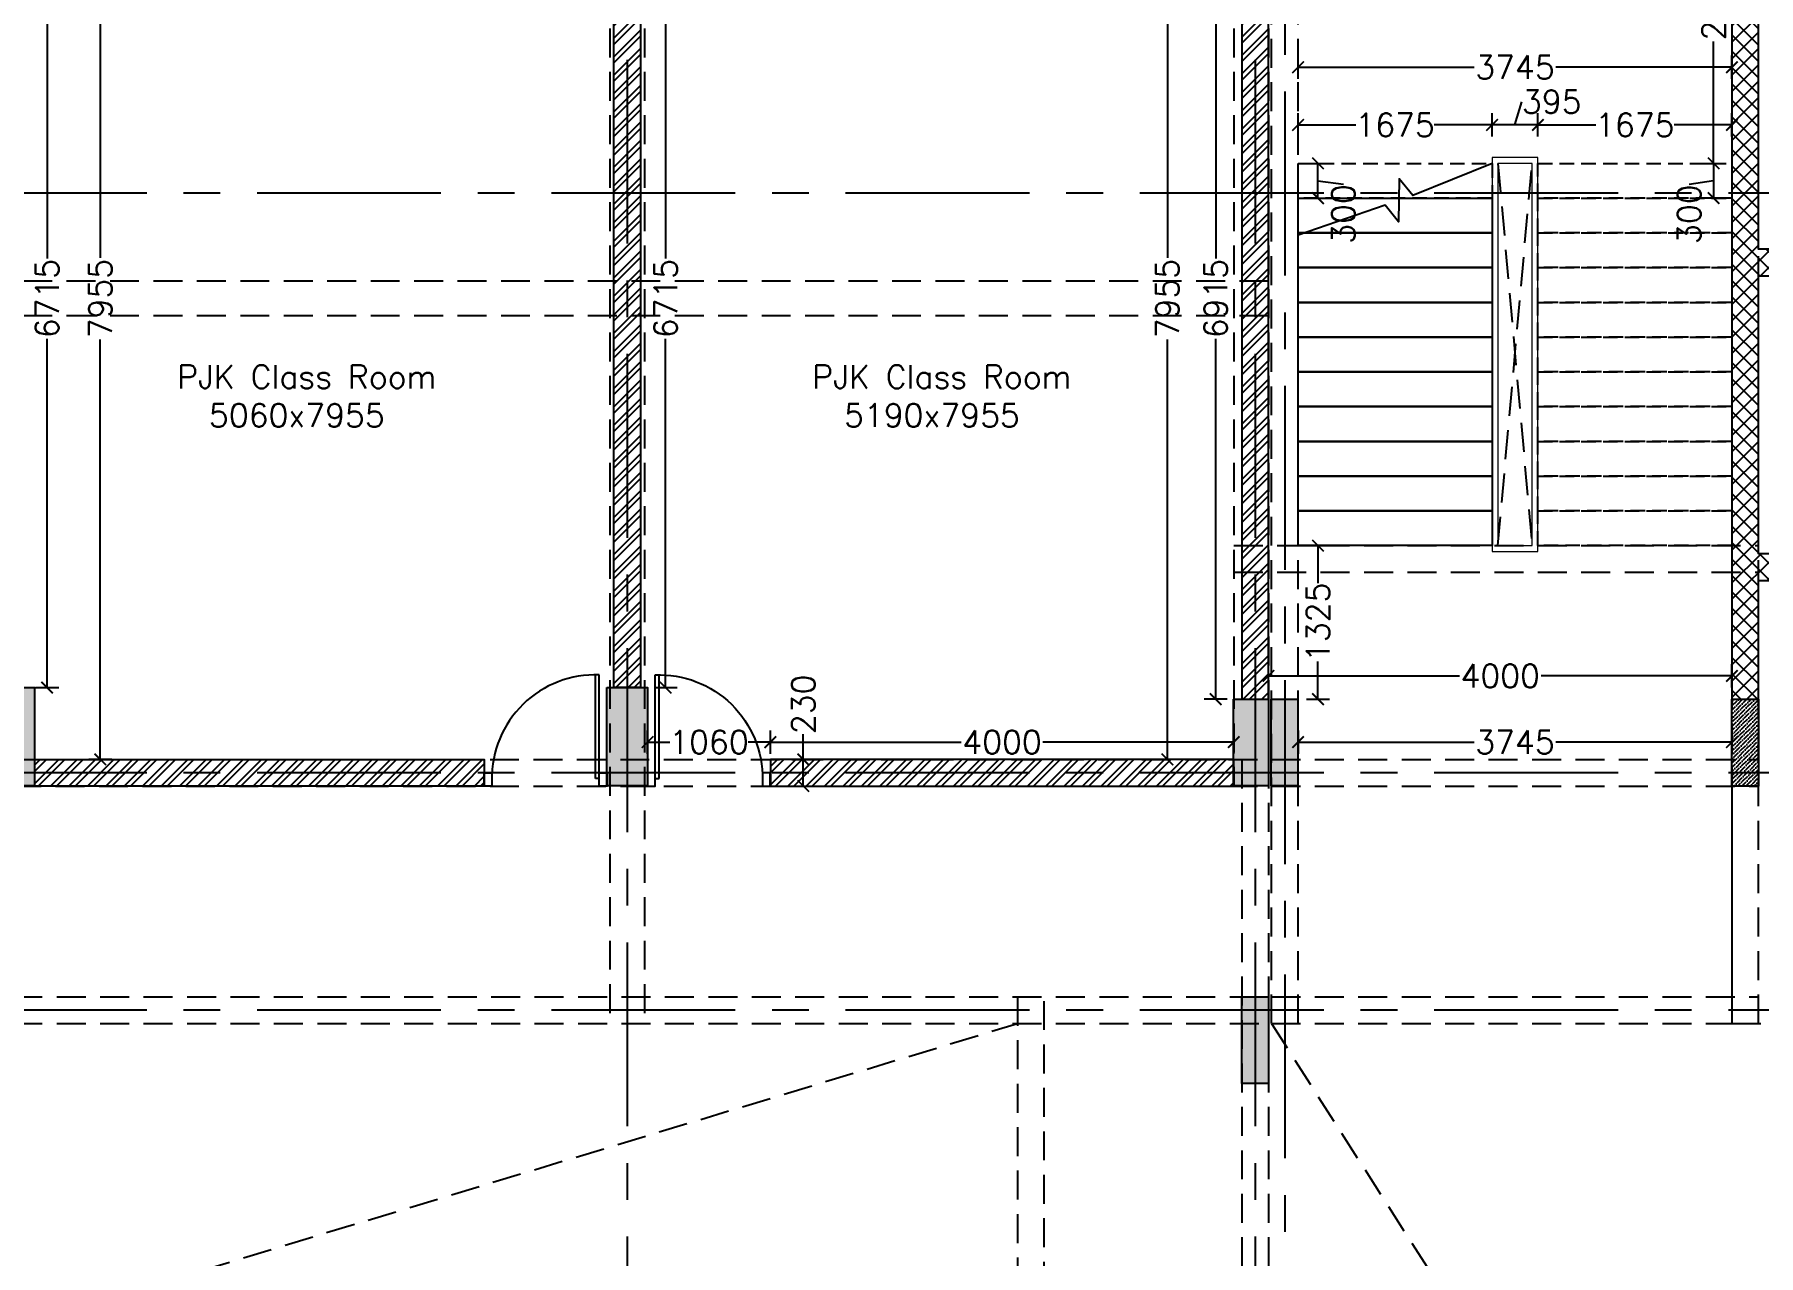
# Model space of a CAD drawing. Header units: millimetres. Extents: x 263680 to 312223, y -3811 to 33868.
# Drawn here: x 288050 to 302932, y 15581 to 26122 of the extents above; entities that cross this region are included whole.
import ezdxf

# ---------------------------------------------------------------- set-up
doc = ezdxf.new("R2010")
doc.units = ezdxf.units.MM
doc.header["$MEASUREMENT"] = 0
doc.header["$PDMODE"] = 35
doc.header["$PDSIZE"] = -0.5
doc.linetypes.add('CENTER', pattern=[50.8, 31.75, -6.35, 6.35, -6.35])
doc.linetypes.add('HIDDEN', pattern=[0.375, 0.25, -0.125])
doc.layers.get('0').update_dxf_attribs({"linetype": 'CONTINUOUS'})
doc.layers.get('Defpoints').update_dxf_attribs({"linetype": 'CONTINUOUS'})
doc.layers.add('A_Dim', color=7, linetype='CONTINUOUS', lineweight=5)
doc.layers.add('Fab_Ele_Railing', color=4, linetype='CONTINUOUS', lineweight=18)
for name, color, linetype in [('Ano_Line_Grid', 4, 'CENTER'), ('Dim_Arc_100', 4, 'CONTINUOUS'), ('Dim_Arc_30', 4, 'CONTINUOUS'), ('Hth_Cut_RCC_Existing', 17, 'CONTINUOUS'), ('Hth_Cut_RCC_Proposed', 205, 'CONTINUOUS'), ('Hth_Cut_Wall_Existing', 96, 'CONTINUOUS'), ('Hth_Cut_Wall_Proposed', 204, 'CONTINUOUS'), ('Pln_Cut_Door & Window', 6, 'CONTINUOUS'), ('Pln_Elv_Dotted', 8, 'HIDDEN'), ('Pln_Elv_Stair', 3, 'CONTINUOUS'), ('Pln_Elv_Stair_Dotted', 4, 'HIDDEN'), ('Str_Beams', 8, 'HIDDEN'), ('Str_RCC_Existing', 17, 'CONTINUOUS'), ('Str_RCC_Proposed', 5, 'CONTINUOUS'), ('Txt_Arc', 2, 'CONTINUOUS'), ('Wal_Cut_Existing', 96, 'CONTINUOUS'), ('Wal_Cut_Proposed', 1, 'CONTINUOUS')]:
    doc.layers.add(name, color=color, linetype=linetype)
doc.styles.add('MSA_Standard', font='romans.shx')
doc.dimstyles.new('Msa_1_100', dxfattribs={"dimscale": 100, "dimtxt": 2, "dimasz": 1, "dimexe": 1, "dimexo": 0, "dimgap": 0, "dimtad": 0, "dimdec": 0, "dimzin": 0, "dimdsep": 46, "dimtxsty": 'MSA_Standard', "dimblk": 'ARCHTICK', "dimcen": 0.09, "dimclrd": 4, "dimclre": 4, "dimclrt": 6, "dimadec": 0, "dimazin": 0, "dimtfac": 1, "dimtdec": 0, "dimtofl": 0, "dimtmove": 0, "dimatfit": 3, "dimfxl": 0, "dimtolj": 1, "dimtzin": 0, "dimlwd": -1, "dimlwe": -1, "dimarcsym": 0})
pattern_1 = [(45, (-5, 0), (-79.549513, 79.549513), []), (45, (48.03, 0), (-79.549513, 79.549513), [])]

# ---------------------------------------------------------------- blocks, each defined once
blk = doc.blocks.new('Door_D5_1000')
at = {"layer": 'Pln_Cut_Door & Window'}
for p, q in [((8531020, -1784615, 0), (8531053, -1784615, 0)), ((8531020, -1784615, 0), (8531020, -1785508, 0)), ((8531053, -1784615, 0), (8531053, -1785509, 0))]:
    blk.add_line(p, q, dxfattribs=at)
blk.add_lwpolyline([(8531020, -1784664), (8530953, -1784664), (8530953, -1784549), (8531020, -1784549)], close=True, dxfattribs=at)
at = {"layer": 'Pln_Cut_Door & Window', "elevation": 0}
blk.add_lwpolyline([(8532013, -1784664), (8531947, -1784664), (8531947, -1784549), (8532013, -1784549)], close=True, dxfattribs=at)
at = {"layer": 'Pln_Cut_Door & Window'}
blk.add_arc((8531053, -1784615, 0), 894, 267.871, 0.7102, dxfattribs=at)
blk = doc.blocks.new('GRID 1')
at = {"layer": 'Ano_Line_Grid', "ltscale": 50}
for p, q in [((293172, 33524), (293172, -3467)), ((298592, 33524), (298592, -3467)), ((298847, 33248), (298847, -3191)), ((311884, 24751), (264029, 24751)), ((311884, 19749), (264029, 19749)), ((311884, 17699), (264029, 17699))]:
    blk.add_line(p, q, dxfattribs=at)
blk = doc.blocks.new('EC')
at = {"layer": 'Hth_Cut_RCC_Existing'}
h = blk.add_hatch(dxfattribs=at)
h.set_pattern_fill('ANSI36', color=256, scale=200)
h.set_pattern_definition([(45, (1509.642, -10610.628), (13.2582521, 48.6135912), [62.5, -12.5, 0, -12.5])])
h.paths.add_polyline_path([(225663, -107515), (225893, -107515), (225893, -108265), (225663, -108265)])
at = {"layer": 'Str_RCC_Existing'}
blk.add_lwpolyline([(225663, -107515), (225893, -107515), (225893, -108265), (225663, -108265)], close=True, dxfattribs=at)
blk = doc.blocks.new('cl')
at = {"layer": 'Hth_Cut_RCC_Proposed'}
h = blk.add_hatch(color=256, dxfattribs=at)
h.dxf.hatch_style = 1
h.paths.add_polyline_path([(393557, 32464), (393907, 32464), (393907, 31614), (393557, 31614)])
h = blk.add_hatch(color=256, dxfattribs=at)
h.dxf.hatch_style = 1
h.paths.add_polyline_path([(398847, 32464), (399197, 32464), (399197, 31614), (398847, 31614)])
h = blk.add_hatch(color=256, dxfattribs=at)
h.dxf.hatch_style = 1
h.paths.add_polyline_path([(404257, 32364), (404557, 32364), (404557, 31614), (404257, 31614)])
h = blk.add_hatch(color=256, dxfattribs=at)
h.dxf.hatch_style = 1
h.paths.add_polyline_path([(404812, 32364), (404582, 32364), (404582, 31614), (404812, 31614)])
h = blk.add_hatch(color=256, dxfattribs=at)
h.dxf.hatch_style = 1
h.paths.add_polyline_path([(404327, 29794), (404557, 29794), (404557, 29044), (404327, 29044)])
at = {"layer": 'Str_RCC_Proposed'}
for p, q in [((404327, 29794), (404557, 29794)), ((404327, 29044), (404327, 29794)), ((404557, 29794), (404557, 29044)), ((404557, 29044), (404327, 29044))]:
    blk.add_line(p, q, dxfattribs=at)
for points in [[(393557, 32464), (393907, 32464), (393907, 31614), (393557, 31614)], [(398847, 32464), (399197, 32464), (399197, 31614), (398847, 31614)], [(404257, 32364), (404557, 32364), (404557, 31614), (404257, 31614)], [(404582, 32364), (404812, 32364), (404812, 31614), (404582, 31614)]]:
    blk.add_lwpolyline(points, close=True, dxfattribs=at)
blk = doc.blocks.new('_ArchTick')
at = {"linetype": 'ByBlock', "const_width": 0.15}
blk.add_lwpolyline([(-0.5, -0.5), (0.5, 0.5)], dxfattribs=at)
blk = doc.blocks.new('*D3974')
at = {"layer": 'Defpoints', "color": 0, "ltscale": 1000, "transparency": 16777216}
for p in [(30140, -5705), (30140, -8515), (33727, -8515)]:
    blk.add_point(p, dxfattribs=at)
at = {"layer": 'Dim_Arc_100', "color": 4, "ltscale": 1000, "transparency": 16777216}
for p, q in [((33627, -5705), (33827, -5705)), ((33727, -5705), (33727, -6757)), ((33727, -8515), (33727, -7462)), ((33627, -8515), (33827, -8515))]:
    blk.add_line(p, q, dxfattribs=at)
at = {"layer": 'Dim_Arc_100', "color": 4, "ltscale": 1000, "transparency": 16777216, "xscale": 100, "yscale": 100, "zscale": 100}
for p, rotation in [((33727, -5705), 90), ((33727, -8515), 270)]:
    blk.add_blockref('_ArchTick', p, dxfattribs=dict(at, rotation=rotation))
at = {"layer": 'Dim_Arc_100', "color": 6, "ltscale": 1000, "transparency": 16777216, "insert": (33727, -7110), "char_height": 200, "attachment_point": 5, "rotation": 90, "style": 'MSA_Standard'}
blk.add_mtext('\\A1;2810', dxfattribs=at)
blk = doc.blocks.new('*D3975')
at = {"layer": 'Defpoints', "color": 0, "ltscale": 1000, "transparency": 16777216}
for p in [(30140, -8515), (33727, -8815), (33885, -8815)]:
    blk.add_point(p, dxfattribs=at)
at = {"layer": 'Dim_Arc_100', "color": 4, "ltscale": 1000, "transparency": 16777216}
for p, q in [((33627, -8515), (33827, -8515)), ((33727, -8515), (33727, -8815)), ((33727, -8665), (33516, -8697)), ((33827, -8815), (33627, -8815))]:
    blk.add_line(p, q, dxfattribs=at)
at = {"layer": 'Dim_Arc_100', "color": 4, "ltscale": 1000, "transparency": 16777216, "xscale": 100, "yscale": 100, "zscale": 100}
for p, rotation in [((33727, -8515), 90), ((33727, -8815), 270)]:
    blk.add_blockref('_ArchTick', p, dxfattribs=dict(at, rotation=rotation))
at = {"layer": 'Dim_Arc_100', "color": 6, "ltscale": 1000, "transparency": 16777216, "insert": (33516, -8954), "char_height": 200, "attachment_point": 5, "rotation": 90, "style": 'MSA_Standard'}
blk.add_mtext('\\A1;300', dxfattribs=at)
blk = doc.blocks.new('*D3976')
at = {"layer": 'Defpoints', "color": 0, "ltscale": 1000, "transparency": 16777216}
for p in [(33885, -8183), (32210, -8515), (33885, -8515)]:
    blk.add_point(p, dxfattribs=at)
at = {"layer": 'Dim_Arc_100', "color": 4, "ltscale": 1000, "transparency": 16777216}
for p, q in [((32210, -8283), (32210, -8083)), ((32210, -8183), (32709, -8183)), ((33885, -8183), (33386, -8183)), ((33885, -8283), (33885, -8083))]:
    blk.add_line(p, q, dxfattribs=at)
at = {"layer": 'Dim_Arc_100', "color": 4, "ltscale": 1000, "transparency": 16777216, "xscale": 100, "yscale": 100, "zscale": 100, "rotation": 180}
blk.add_blockref('_ArchTick', (32210, -8183), dxfattribs=at)
at = {"layer": 'Dim_Arc_100', "color": 4, "ltscale": 1000, "transparency": 16777216, "xscale": 100, "yscale": 100, "zscale": 100}
blk.add_blockref('_ArchTick', (33885, -8183), dxfattribs=at)
at = {"layer": 'Dim_Arc_100', "color": 6, "ltscale": 1000, "transparency": 16777216, "insert": (33047, -8183), "char_height": 200, "attachment_point": 5, "style": 'MSA_Standard'}
blk.add_mtext('\\A1;1675', dxfattribs=at)
blk = doc.blocks.new('*D3977')
at = {"layer": 'Defpoints', "color": 0, "ltscale": 1000, "transparency": 16777216}
for p in [(31815, -8183), (31815, -8465), (32210, -8515)]:
    blk.add_point(p, dxfattribs=at)
at = {"layer": 'Dim_Arc_100', "color": 4, "ltscale": 1000, "transparency": 16777216}
for p, q in [((32012, -8183), (32072, -7983)), ((31815, -8283), (31815, -8083)), ((32210, -8183), (31815, -8183)), ((32210, -8283), (32210, -8083))]:
    blk.add_line(p, q, dxfattribs=at)
at = {"layer": 'Dim_Arc_100', "color": 4, "ltscale": 1000, "transparency": 16777216, "xscale": 100, "yscale": 100, "zscale": 100, "rotation": 180}
blk.add_blockref('_ArchTick', (31815, -8183), dxfattribs=at)
at = {"layer": 'Dim_Arc_100', "color": 4, "ltscale": 1000, "transparency": 16777216, "xscale": 100, "yscale": 100, "zscale": 100}
blk.add_blockref('_ArchTick', (32210, -8183), dxfattribs=at)
at = {"layer": 'Dim_Arc_100', "color": 6, "ltscale": 1000, "transparency": 16777216, "insert": (32330, -7983), "char_height": 200, "attachment_point": 5, "style": 'MSA_Standard'}
blk.add_mtext('\\A1;395', dxfattribs=at)
blk = doc.blocks.new('*D3978')
at = {"layer": 'Defpoints', "color": 0, "ltscale": 1000, "transparency": 16777216}
for p in [(30140, -8183), (31815, -8465), (30140, -8515)]:
    blk.add_point(p, dxfattribs=at)
at = {"layer": 'Dim_Arc_100', "color": 4, "ltscale": 1000, "transparency": 16777216}
for p, q in [((30140, -8283), (30140, -8083)), ((30140, -8183), (30639, -8183)), ((31815, -8183), (31316, -8183)), ((31815, -8283), (31815, -8083))]:
    blk.add_line(p, q, dxfattribs=at)
at = {"layer": 'Dim_Arc_100', "color": 4, "ltscale": 1000, "transparency": 16777216, "xscale": 100, "yscale": 100, "zscale": 100, "rotation": 180}
blk.add_blockref('_ArchTick', (30140, -8183), dxfattribs=at)
at = {"layer": 'Dim_Arc_100', "color": 4, "ltscale": 1000, "transparency": 16777216, "xscale": 100, "yscale": 100, "zscale": 100}
blk.add_blockref('_ArchTick', (31815, -8183), dxfattribs=at)
at = {"layer": 'Dim_Arc_100', "color": 6, "ltscale": 1000, "transparency": 16777216, "insert": (30977, -8183), "char_height": 200, "attachment_point": 5, "style": 'MSA_Standard'}
blk.add_mtext('\\A1;1675', dxfattribs=at)
blk = doc.blocks.new('*D3979')
at = {"layer": 'Defpoints', "color": 0, "ltscale": 1000, "transparency": 16777216}
for p in [(33885, -7685), (30140, -8515), (33885, -8515)]:
    blk.add_point(p, dxfattribs=at)
at = {"layer": 'Dim_Arc_100', "color": 4, "ltscale": 1000, "transparency": 16777216}
for p, q in [((30140, -7785), (30140, -7585)), ((33885, -7785), (33885, -7585)), ((30140, -7685), (31660, -7685)), ((33885, -7685), (32365, -7685))]:
    blk.add_line(p, q, dxfattribs=at)
at = {"layer": 'Dim_Arc_100', "color": 4, "ltscale": 1000, "transparency": 16777216, "xscale": 100, "yscale": 100, "zscale": 100, "rotation": 180}
blk.add_blockref('_ArchTick', (30140, -7685), dxfattribs=at)
at = {"layer": 'Dim_Arc_100', "color": 4, "ltscale": 1000, "transparency": 16777216, "xscale": 100, "yscale": 100, "zscale": 100}
blk.add_blockref('_ArchTick', (33885, -7685), dxfattribs=at)
at = {"layer": 'Dim_Arc_100', "color": 6, "ltscale": 1000, "transparency": 16777216, "insert": (32012, -7685), "char_height": 200, "attachment_point": 5, "style": 'MSA_Standard'}
blk.add_mtext('\\A1;3745', dxfattribs=at)
blk = doc.blocks.new('*D3980')
at = {"layer": 'Defpoints', "color": 0, "ltscale": 1000, "transparency": 16777216}
for p in [(30140, -11815), (30140, -13140), (30312, -13140)]:
    blk.add_point(p, dxfattribs=at)
at = {"layer": 'Dim_Arc_100', "color": 4, "ltscale": 1000, "transparency": 16777216}
for p, q in [((30212, -11815), (30412, -11815)), ((30312, -11815), (30312, -12139)), ((30312, -13140), (30312, -12815)), ((30212, -13140), (30412, -13140))]:
    blk.add_line(p, q, dxfattribs=at)
at = {"layer": 'Dim_Arc_100', "color": 4, "ltscale": 1000, "transparency": 16777216, "xscale": 100, "yscale": 100, "zscale": 100}
for p, rotation in [((30312, -11815), 90), ((30312, -13140), 270)]:
    blk.add_blockref('_ArchTick', p, dxfattribs=dict(at, rotation=rotation))
at = {"layer": 'Dim_Arc_100', "color": 6, "ltscale": 1000, "transparency": 16777216, "insert": (30312, -12477), "char_height": 200, "attachment_point": 5, "rotation": 90, "style": 'MSA_Standard'}
blk.add_mtext('\\A1;1325', dxfattribs=at)
blk = doc.blocks.new('*D3981')
at = {"layer": 'Defpoints', "color": 0, "ltscale": 1000, "transparency": 16777216}
for p in [(30140, -8515), (30312, -8515), (30140, -8815)]:
    blk.add_point(p, dxfattribs=at)
at = {"layer": 'Dim_Arc_100', "color": 4, "ltscale": 1000, "transparency": 16777216}
for p, q in [((30212, -8515), (30412, -8515)), ((30312, -8815), (30312, -8515)), ((30312, -8665), (30531, -8694)), ((30212, -8815), (30412, -8815))]:
    blk.add_line(p, q, dxfattribs=at)
at = {"layer": 'Dim_Arc_100', "color": 4, "ltscale": 1000, "transparency": 16777216, "xscale": 100, "yscale": 100, "zscale": 100}
for p, rotation in [((30312, -8515), 90), ((30312, -8815), 270)]:
    blk.add_blockref('_ArchTick', p, dxfattribs=dict(at, rotation=rotation))
at = {"layer": 'Dim_Arc_100', "color": 6, "ltscale": 1000, "transparency": 16777216, "insert": (30531, -8952), "char_height": 200, "attachment_point": 5, "rotation": 90, "style": 'MSA_Standard'}
blk.add_mtext('\\A1;300', dxfattribs=at)
blk = doc.blocks.new('*D3984')
at = {"layer": 'Defpoints', "color": 0, "ltscale": 1000, "transparency": 16777216}
for p in [(29655, -6225), (29429, -13140), (29655, -13140)]:
    blk.add_point(p, dxfattribs=at)
at = {"layer": 'Dim_Arc_100', "color": 4, "ltscale": 1000, "transparency": 16777216}
for p, q in [((29529, -6225), (29329, -6225)), ((29429, -6225), (29429, -9335)), ((29429, -13140), (29429, -10030)), ((29529, -13140), (29329, -13140))]:
    blk.add_line(p, q, dxfattribs=at)
at = {"layer": 'Dim_Arc_100', "color": 4, "ltscale": 1000, "transparency": 16777216, "xscale": 100, "yscale": 100, "zscale": 100}
for p, rotation in [((29429, -6225), 90), ((29429, -13140), 270)]:
    blk.add_blockref('_ArchTick', p, dxfattribs=dict(at, rotation=rotation))
at = {"layer": 'Dim_Arc_100', "color": 6, "ltscale": 1000, "transparency": 16777216, "insert": (29429, -9682), "char_height": 200, "attachment_point": 5, "rotation": 90, "style": 'MSA_Standard'}
blk.add_mtext('\\A1;6915', dxfattribs=at)
blk = doc.blocks.new('*D3985')
at = {"layer": 'Defpoints', "color": 0, "ltscale": 1000, "transparency": 16777216}
for p in [(25585, -13511), (25585, -13660, 0), (29585, -13660, 0)]:
    blk.add_point(p, dxfattribs=at)
at = {"layer": 'Dim_Arc_100', "color": 4, "ltscale": 1000, "transparency": 16777216}
for p, q in [((25585, -13611), (25585, -13411)), ((25585, -13511), (27233, -13511)), ((29585, -13511), (27937, -13511)), ((29585, -13611), (29585, -13411))]:
    blk.add_line(p, q, dxfattribs=at)
at = {"layer": 'Dim_Arc_100', "color": 4, "ltscale": 1000, "transparency": 16777216, "xscale": 100, "yscale": 100, "zscale": 100, "rotation": 180}
blk.add_blockref('_ArchTick', (25585, -13511), dxfattribs=at)
at = {"layer": 'Dim_Arc_100', "color": 4, "ltscale": 1000, "transparency": 16777216, "xscale": 100, "yscale": 100, "zscale": 100}
blk.add_blockref('_ArchTick', (29585, -13511), dxfattribs=at)
at = {"layer": 'Dim_Arc_100', "color": 6, "ltscale": 1000, "transparency": 16777216, "insert": (27585, -13511), "char_height": 200, "attachment_point": 5, "style": 'MSA_Standard'}
blk.add_mtext('\\A1;4000', dxfattribs=at)
blk = doc.blocks.new('*D3986')
at = {"layer": 'Defpoints', "color": 0, "ltscale": 1000, "transparency": 16777216}
for p in [(24525, -13511), (25585, -13660, 0), (24525, -13890)]:
    blk.add_point(p, dxfattribs=at)
at = {"layer": 'Dim_Arc_100', "color": 4, "ltscale": 1000, "transparency": 16777216}
for p, q in [((24525, -13611), (24525, -13411)), ((24525, -13511), (24717, -13511)), ((25585, -13511), (25393, -13511)), ((25585, -13611), (25585, -13411))]:
    blk.add_line(p, q, dxfattribs=at)
at = {"layer": 'Dim_Arc_100', "color": 4, "ltscale": 1000, "transparency": 16777216, "xscale": 100, "yscale": 100, "zscale": 100, "rotation": 180}
blk.add_blockref('_ArchTick', (24525, -13511), dxfattribs=at)
at = {"layer": 'Dim_Arc_100', "color": 4, "ltscale": 1000, "transparency": 16777216, "xscale": 100, "yscale": 100, "zscale": 100}
blk.add_blockref('_ArchTick', (25585, -13511), dxfattribs=at)
at = {"layer": 'Dim_Arc_100', "color": 6, "ltscale": 1000, "transparency": 16777216, "insert": (25055, -13511), "char_height": 200, "attachment_point": 5, "style": 'MSA_Standard'}
blk.add_mtext('\\A1;1060', dxfattribs=at)
blk = doc.blocks.new('*D3987')
at = {"layer": 'Defpoints', "color": 0, "ltscale": 1000, "transparency": 16777216}
for p in [(24465, -6325), (24681, -6325), (24465, -13040)]:
    blk.add_point(p, dxfattribs=at)
at = {"layer": 'Dim_Arc_100', "color": 4, "ltscale": 1000, "transparency": 16777216}
for p, q in [((24581, -6325), (24781, -6325)), ((24681, -6325), (24681, -9335)), ((24681, -13040), (24681, -10030)), ((24581, -13040), (24781, -13040))]:
    blk.add_line(p, q, dxfattribs=at)
at = {"layer": 'Dim_Arc_100', "color": 4, "ltscale": 1000, "transparency": 16777216, "xscale": 100, "yscale": 100, "zscale": 100}
for p, rotation in [((24681, -6325), 90), ((24681, -13040), 270)]:
    blk.add_blockref('_ArchTick', p, dxfattribs=dict(at, rotation=rotation))
at = {"layer": 'Dim_Arc_100', "color": 6, "ltscale": 1000, "transparency": 16777216, "insert": (24681, -9682), "char_height": 200, "attachment_point": 5, "rotation": 90, "style": 'MSA_Standard'}
blk.add_mtext('\\A1;6715', dxfattribs=at)
blk = doc.blocks.new('*D3925')
at = {"layer": 'Defpoints', "color": 0, "ltscale": 1000, "transparency": 16777216}
for p in [(25585, -13660, 0), (25869, -13660), (25585, -13890, 0)]:
    blk.add_point(p, dxfattribs=at)
at = {"layer": 'Dim_Arc_100', "color": 4, "ltscale": 1000, "transparency": 16777216}
for p, q in [((25869, -13660), (25869, -13442)), ((25769, -13660), (25969, -13660)), ((25869, -13890), (25869, -13660)), ((25769, -13890), (25969, -13890))]:
    blk.add_line(p, q, dxfattribs=at)
at = {"layer": 'Dim_Arc_100', "color": 4, "ltscale": 1000, "transparency": 16777216, "xscale": 100, "yscale": 100, "zscale": 100}
for p, rotation in [((25869, -13660), 90), ((25869, -13890), 270)]:
    blk.add_blockref('_ArchTick', p, dxfattribs=dict(at, rotation=rotation))
at = {"layer": 'Dim_Arc_100', "color": 6, "ltscale": 1000, "transparency": 16777216, "insert": (25869, -13185), "char_height": 200, "attachment_point": 5, "rotation": 90, "style": 'MSA_Standard'}
blk.add_mtext('\\A1;230', dxfattribs=at)
blk = doc.blocks.new('*D3887')
at = {"layer": 'Defpoints', "color": 0, "ltscale": 1000, "transparency": 16777216}
for p in [(29012, -5705), (29585, -5705), (29585, -13660, 0)]:
    blk.add_point(p, dxfattribs=at)
at = {"layer": 'Dim_Arc_100', "color": 4, "ltscale": 1000, "transparency": 16777216}
for p, q in [((29112, -5705), (28912, -5705)), ((29012, -5705), (29012, -9330)), ((29012, -13660), (29012, -10035)), ((29112, -13660), (28912, -13660))]:
    blk.add_line(p, q, dxfattribs=at)
at = {"layer": 'Dim_Arc_100', "color": 4, "ltscale": 1000, "transparency": 16777216, "xscale": 100, "yscale": 100, "zscale": 100}
for p, rotation in [((29012, -5705), 90), ((29012, -13660), 270)]:
    blk.add_blockref('_ArchTick', p, dxfattribs=dict(at, rotation=rotation))
at = {"layer": 'Dim_Arc_100', "color": 6, "ltscale": 1000, "transparency": 16777216, "insert": (29012, -9682), "char_height": 200, "attachment_point": 5, "rotation": 90, "style": 'MSA_Standard'}
blk.add_mtext('\\A1;7955', dxfattribs=at)
blk = doc.blocks.new('*D3854')
at = {"layer": 'Defpoints', "color": 0, "ltscale": 1000, "transparency": 16777216}
for p in [(30140, -13140), (33885, -13140), (33885, -13511)]:
    blk.add_point(p, dxfattribs=at)
at = {"layer": 'Dim_Arc_100', "color": 4, "ltscale": 1000, "transparency": 16777216}
for p, q in [((30140, -13411), (30140, -13611)), ((30140, -13511), (31660, -13511)), ((33885, -13511), (32365, -13511)), ((33885, -13411), (33885, -13611))]:
    blk.add_line(p, q, dxfattribs=at)
at = {"layer": 'Dim_Arc_100', "color": 4, "ltscale": 1000, "transparency": 16777216, "xscale": 100, "yscale": 100, "zscale": 100, "rotation": 180}
blk.add_blockref('_ArchTick', (30140, -13511), dxfattribs=at)
at = {"layer": 'Dim_Arc_100', "color": 4, "ltscale": 1000, "transparency": 16777216, "xscale": 100, "yscale": 100, "zscale": 100}
blk.add_blockref('_ArchTick', (33885, -13511), dxfattribs=at)
at = {"layer": 'Dim_Arc_100', "color": 6, "ltscale": 1000, "transparency": 16777216, "insert": (32012, -13511), "char_height": 200, "attachment_point": 5, "style": 'MSA_Standard'}
blk.add_mtext('\\A1;3745', dxfattribs=at)
blk = doc.blocks.new('*D3855')
at = {"layer": 'Defpoints', "color": 0, "ltscale": 1000, "transparency": 16777216}
for p in [(33885, -12939), (29885, -13140), (33885, -13140)]:
    blk.add_point(p, dxfattribs=at)
at = {"layer": 'Dim_Arc_100', "color": 4, "ltscale": 1000, "transparency": 16777216}
for p, q in [((29885, -13039), (29885, -12839)), ((29885, -12939), (31533, -12939)), ((33885, -12939), (32237, -12939)), ((33885, -13039), (33885, -12839))]:
    blk.add_line(p, q, dxfattribs=at)
at = {"layer": 'Dim_Arc_100', "color": 4, "ltscale": 1000, "transparency": 16777216, "xscale": 100, "yscale": 100, "zscale": 100, "rotation": 180}
blk.add_blockref('_ArchTick', (29885, -12939), dxfattribs=at)
at = {"layer": 'Dim_Arc_100', "color": 4, "ltscale": 1000, "transparency": 16777216, "xscale": 100, "yscale": 100, "zscale": 100}
blk.add_blockref('_ArchTick', (33885, -12939), dxfattribs=at)
at = {"layer": 'Dim_Arc_100', "color": 6, "ltscale": 1000, "transparency": 16777216, "insert": (31885, -12939), "char_height": 200, "attachment_point": 5, "style": 'MSA_Standard'}
blk.add_mtext('\\A1;4000', dxfattribs=at)
blk = doc.blocks.new('*D3862')
at = {"layer": 'Defpoints', "color": 0, "ltscale": 1000, "transparency": 16777216}
for p in [(19801, -5705), (23115, -5705), (23115, -13660)]:
    blk.add_point(p, dxfattribs=at)
at = {"layer": 'Dim_Arc_100', "color": 4, "ltscale": 1000, "transparency": 16777216}
for p, q in [((19901, -5705), (19701, -5705)), ((19801, -5705), (19801, -9330)), ((19801, -13660), (19801, -10035)), ((19901, -13660), (19701, -13660))]:
    blk.add_line(p, q, dxfattribs=at)
at = {"layer": 'Dim_Arc_100', "color": 4, "ltscale": 1000, "transparency": 16777216, "xscale": 100, "yscale": 100, "zscale": 100}
for p, rotation in [((19801, -5705), 90), ((19801, -13660), 270)]:
    blk.add_blockref('_ArchTick', p, dxfattribs=dict(at, rotation=rotation))
at = {"layer": 'Dim_Arc_100', "color": 6, "ltscale": 1000, "transparency": 16777216, "insert": (19801, -9682), "char_height": 200, "attachment_point": 5, "rotation": 90, "style": 'MSA_Standard'}
blk.add_mtext('\\A1;7955', dxfattribs=at)
blk = doc.blocks.new('*D3853')
at = {"layer": 'Defpoints', "color": 0, "ltscale": 1000, "transparency": 16777216}
for p in [(18945, -6325), (19342, -6325), (18945, -13040)]:
    blk.add_point(p, dxfattribs=at)
at = {"layer": 'Dim_Arc_100', "color": 4, "ltscale": 1000, "transparency": 16777216}
for p, q in [((19242, -6325), (19442, -6325)), ((19342, -6325), (19342, -9335)), ((19342, -13040), (19342, -10030)), ((19242, -13040), (19442, -13040))]:
    blk.add_line(p, q, dxfattribs=at)
at = {"layer": 'Dim_Arc_100', "color": 4, "ltscale": 1000, "transparency": 16777216, "xscale": 100, "yscale": 100, "zscale": 100}
for p, rotation in [((19342, -6325), 90), ((19342, -13040), 270)]:
    blk.add_blockref('_ArchTick', p, dxfattribs=dict(at, rotation=rotation))
at = {"layer": 'Dim_Arc_100', "color": 6, "ltscale": 1000, "transparency": 16777216, "insert": (19342, -9682), "char_height": 200, "attachment_point": 5, "rotation": 90, "style": 'MSA_Standard'}
blk.add_mtext('\\A1;6715', dxfattribs=at)
blk = doc.blocks.new('str beams')
at = {"layer": 'Str_Beams', "ltscale": 1000}
for p, q in [((293017, 28119), (293017, 17654)), ((293317, 28119), (293317, 17654)), ((298402, 28119), (298402, 19704)), ((298702, 28119), (298702, 19704)), ((298727, 17654), (298727, 28119)), ((298957, 17654), (298957, 28119)), ((302702, 28119), (302702, 17654)), ((302932, 17654), (302932, 28119)), ((298702, 24062), (271732, 24062)), ((298702, 23762), (271732, 23762)), ((298402, 21779), (302932, 21779)), ((298402, 21549), (302932, 21549)), ((271732, 19934), (298702, 19934)), ((298472, 19934), (298472, 9028)), ((298702, 19934), (298702, 9028)), ((298727, 19934), (302932, 19934)), ((271732, 19704), (298702, 19704)), ((298727, 19704), (302932, 19704)), ((276992, 17884), (298702, 17884)), ((296535, 17884), (296535, 11598)), ((296765, 11598), (296765, 17884)), ((298727, 17884), (302932, 17884)), ((276992, 17654), (298702, 17654)), ((298727, 17654), (302932, 17654))]:
    blk.add_line(p, q, dxfattribs=at)
blk = doc.blocks.new('Dimensions')
at = {"layer": 'Dim_Arc_100', "ltscale": 1000}
for base, p1, p2, picture, middle in [((19800.9, -5704.6), (23115, -13659.6), (23115, -5704.6), '*D3862', (19800.9, -9682.1)), ((29011.9, -5704.6), (29585, -13659.6, 0), (29585, -5704.6), '*D3887', (29011.9, -9682.1)), ((33726.6, -8514.6), (30140, -5704.6), (30140, -8514.6), '*D3974', (33726.6, -7109.6)), ((29428.6, -13139.6), (29655, -6224.6), (29655, -13139.6), '*D3984', (29428.6, -9682.1)), ((19342.5, -6324.6), (18945, -13039.6), (18945, -6324.6), '*D3853', (19342.5, -9682.1)), ((24681.2, -6324.6), (24465, -13039.6), (24465, -6324.6), '*D3987', (24681.2, -9682.1)), ((30311.5, -13139.6), (30140, -11814.6), (30140, -13139.6), '*D3980', (30311.5, -12477.1))]:
    dim = blk.add_linear_dim(base=base, p1=p1, p2=p2, angle=90, dimstyle='Msa_1_100', dxfattribs=at)
    dim.commit()
    dim.dimension.update_dxf_attribs({"geometry": picture, "text_midpoint": middle})
for base, p1, p2, picture, middle in [((33885, -7685.1), (30140, -8514.6), (33885, -8514.6), '*D3979', (32012.5, -7685.1)), ((33885, -8183.2), (32210, -8514.6), (33885, -8514.6), '*D3976', (33047.5, -8183.2)), ((33885, -12938.8), (29885, -13139.6), (33885, -13139.6), '*D3855', (31885, -12938.8)), ((33885, -13510.5), (30140, -13139.6), (33885, -13139.6), '*D3854', (32012.5, -13510.5)), ((25585, -13510.5), (29585, -13659.6, 0), (25585, -13659.6, 0), '*D3985', (27585, -13510.5))]:
    dim = blk.add_linear_dim(base=base, p1=p1, p2=p2, dimstyle='Msa_1_100', dxfattribs=at)
    dim.commit()
    dim.dimension.update_dxf_attribs({"geometry": picture, "text_midpoint": middle})
for base, p1, p2, picture, middle in [((31815, -8183.2), (32210, -8514.6), (31815, -8464.6), '*D3977', (32072.5, -7983.2)), ((30140, -8183.2), (31815, -8464.6), (30140, -8514.6), '*D3978', (30977.5, -8183.2)), ((24525, -13510.5), (25585, -13659.6, 0), (24525, -13889.6), '*D3986', (25055, -13510.5))]:
    dim = blk.add_linear_dim(base=base, p1=p1, p2=p2, dimstyle='Msa_1_100', override={"dimtmove": 1}, dxfattribs=at)
    dim.commit()
    dim.dimension.update_dxf_attribs({"geometry": picture, "text_midpoint": middle})
for base, p1, p2, picture, middle in [((33726.6, -8814.6), (30140, -8514.6), (33885, -8814.6), '*D3975', (33516, -8696.9)), ((30311.5, -8514.6), (30140, -8814.6), (30140, -8514.6), '*D3981', (30531.3, -8694.5))]:
    dim = blk.add_linear_dim(base=base, p1=p1, p2=p2, angle=90, dimstyle='Msa_1_100', override={"dimtmove": 1}, dxfattribs=at)
    dim.commit()
    dim.dimension.update_dxf_attribs({"geometry": picture, "text_midpoint": middle, "dimtype": 128})
dim = blk.add_linear_dim(base=(25869, -13659.6), p1=(25585, -13889.6, 0), p2=(25585, -13659.6, 0), angle=90, dimstyle='Msa_1_100', dxfattribs=at)
dim.commit()
dim.dimension.update_dxf_attribs({"geometry": '*D3925', "text_midpoint": (25869, -13184.7), "dimtype": 128})

msp = doc.modelspace()

# ---------------------------------------------------------------- hatches: boundary and pattern name
at = {"layer": 'Hth_Cut_Wall_Existing'}
h = msp.add_hatch(dxfattribs=at)
h.set_pattern_fill('ANSI37', color=256, scale=800)
h.set_pattern_definition([(45, (302875.8, 20995.17), (-70.7107, 70.7107), []), (135, (302875.8, 20995.17), (-70.7107, -70.7107), [])])
h.paths.add_polyline_path([(302932, 21409), (302702, 21409), (302702, 20384), (302932, 20384)])
h.paths.add_polyline_path([(304992, 21409), (304762, 21409), (304762, 20384), (304992, 20384)])
h.paths.add_polyline_path([(302932, 27299), (302702, 27299), (302702, 21409), (303302, 21409), (303302, 21639), (302932, 21639), (302932, 24039), (304762, 24039), (304762, 21639), (304392, 21639), (304392, 21409), (304992, 21409), (304992, 26399), (304762, 26399), (304762, 24269), (302932, 24269)])
at = {"layer": 'Hth_Cut_Wall_Proposed', "ltscale": 10}
h = msp.add_hatch(dxfattribs=at)
h.set_pattern_fill('ANSI32', color=256, scale=300)
h.set_pattern_definition(pattern_1)
h.paths.add_polyline_path([(298702, 27299), (298472, 27299), (298472, 20384), (298702, 20384)])
h = msp.add_hatch(dxfattribs=at)
h.set_pattern_fill('ANSI32', color=256, scale=300)
h.set_pattern_definition(pattern_1)
h.paths.add_polyline_path([(293282, 27199), (293052, 27199), (293052, 20484), (293282, 20484)])
h = msp.add_hatch(dxfattribs=at)
h.set_pattern_fill('ANSI32', color=256, scale=300)
h.set_pattern_definition(pattern_1)
h.paths.add_polyline_path([(291932, 19864), (288052, 19864), (288052, 19634), (291932, 19634)])
h = msp.add_hatch(dxfattribs=at)
h.set_pattern_fill('ANSI32', color=256, scale=300)
h.set_pattern_definition(pattern_1)
h.paths.add_polyline_path([(298402, 19864), (294402, 19864), (294402, 19634), (298402, 19634)])

# ---------------------------------------------------------------- linework, layer by layer
at = {"layer": 'Fab_Ele_Railing'}
for points in [[(301027, 25059), (300632, 25059), (300632, 21659), (301027, 21659)], [(300977, 25009), (300682, 25009), (300682, 21709), (300977, 21709)]]:
    msp.add_lwpolyline(points, close=True, dxfattribs=at)
at = {"layer": 'Pln_Elv_Dotted', "ltscale": 1000}
for p, q in [((300682, 25009), (300977, 21709)), ((300682, 21709), (300977, 25009)), ((277292, 11758), (296535, 17584)), ((298727, 17584), (308992, 1523))]:
    msp.add_line(p, q, dxfattribs=at)
msp.add_lwpolyline([(302702, 19634), (302702, 17699), (302702, 17584), (304762, 17584), (304762, 9713), (301012, 9713), (301012, 1523), (301012, 1523)], dxfattribs=at)
at = {"layer": 'Pln_Elv_Stair'}
msp.add_lwpolyline([(300632, 25009), (299948, 24731), (299831, 24876), (299825, 24504), (299708, 24648), (298957, 24389)], dxfattribs=at)
for points in [[(298957, 24709), (300632, 24709), (300632, 24409), (298957, 24409)], [(298957, 24409), (300632, 24409), (300632, 24109), (298957, 24109)], [(298957, 24109), (300632, 24109), (300632, 23809), (298957, 23809)], [(298957, 23809), (300632, 23809), (300632, 23509), (298957, 23509)], [(298957, 23509), (300632, 23509), (300632, 23209), (298957, 23209)], [(298957, 23209), (300632, 23209), (300632, 22909), (298957, 22909)], [(298957, 22909), (300632, 22909), (300632, 22609), (298957, 22609)], [(298957, 22609), (300632, 22609), (300632, 22309), (298957, 22309)], [(298957, 22309), (300632, 22309), (300632, 22009), (298957, 22009)], [(298957, 22009), (300632, 22009), (300632, 21709), (298957, 21709)]]:
    msp.add_lwpolyline(points, close=True, dxfattribs=at)
at = {"layer": 'Pln_Elv_Stair_Dotted', "ltscale": 500}
for points in [[(298957, 25009), (300632, 25009), (300632, 24709), (298957, 24709)], [(301027, 25009), (302702, 25009), (302702, 24709), (301027, 24709)], [(301027, 24709), (302702, 24709), (302702, 24409), (301027, 24409)], [(301027, 24409), (302702, 24409), (302702, 24109), (301027, 24109)], [(301027, 24109), (302702, 24109), (302702, 23809), (301027, 23809)], [(301027, 23809), (302702, 23809), (302702, 23509), (301027, 23509)], [(301027, 23509), (302702, 23509), (302702, 23209), (301027, 23209)], [(301027, 23209), (302702, 23209), (302702, 22909), (301027, 22909)], [(301027, 22909), (302702, 22909), (302702, 22609), (301027, 22609)], [(301027, 22609), (302702, 22609), (302702, 22309), (301027, 22309)], [(301027, 22309), (302702, 22309), (302702, 22009), (301027, 22009)], [(301027, 22009), (302702, 22009), (302702, 21709), (301027, 21709)]]:
    msp.add_lwpolyline(points, close=True, dxfattribs=at)
at = {"layer": 'Wal_Cut_Existing'}
for points in [[(304992, 20384), (304992, 20384), (304992, 26399), (304762, 26399), (304762, 24269), (302932, 24269), (302932, 27299), (302702, 27299), (302702, 20384), (302702, 20384), (302702, 20384)], [(302702, 20384), (302702, 20384), (302702, 20384), (302932, 20384), (302932, 21409), (303302, 21409), (303302, 21639), (302932, 21639), (302932, 24039), (304762, 24039), (304762, 21639), (304392, 21639), (304392, 21409), (304762, 21409), (304762, 20384), (304992, 20384), (304992, 20384), (304992, 20384)]]:
    msp.add_lwpolyline(points, dxfattribs=at)
at = {"layer": 'Wal_Cut_Proposed'}
for points in [[(298472, 20384), (298702, 20384), (298702, 27299), (298472, 27299)], [(293052, 27199), (293282, 27199), (293282, 20484), (293052, 20484)], [(288052, 19864), (291932, 19864), (291932, 19634), (288052, 19634)]]:
    msp.add_lwpolyline(points, close=True, dxfattribs=at)
at = {"layer": 'Wal_Cut_Proposed', "elevation": 0}
msp.add_lwpolyline([(294402, 19634), (298402, 19634), (298402, 19864), (294402, 19864)], close=True, dxfattribs=at)

# ---------------------------------------------------------------- block references
at = {"layer": 'A_Dim'}
msp.add_blockref('EC', (77039, 127899), dxfattribs=at)
at = {"layer": 'Dim_Arc_100'}
for name, p in [('GRID 1', (-5, 0)), ('Dimensions', (268817, 33524))]:
    msp.add_blockref(name, p, dxfattribs=at)
at = {"layer": 'Dim_Arc_30'}
msp.add_blockref('cl', (-105856, -11979), dxfattribs=at)
at = {"layer": 'Pln_Cut_Door & Window', "rotation": 180}
msp.add_blockref('Door_D5_1000', (8823945, -1764915), dxfattribs=at)
at = {"layer": 'Pln_Cut_Door & Window', "xscale": -1, "rotation": 180}
msp.add_blockref('Door_D5_1000', (-8237612, -1764915), dxfattribs=at)
at = {"layer": 'Str_Beams', "ltscale": 1900}
msp.add_blockref('str beams', (0, -70, 0), dxfattribs=at)

# ---------------------------------------------------------------- texts
at = {"layer": 'Txt_Arc', "char_height": 200, "width": 3492.01, "attachment_point": 1, "style": 'MSA_Standard'}
for s, insert in [('PJK Class Room\\P  5060x7955', (289282, 23267)), ('PJK Class Room\\P  5190x7955', (294764, 23267))]:
    msp.add_mtext(s, dxfattribs=dict(at, insert=insert))

doc.saveas('drawing.dxf')
